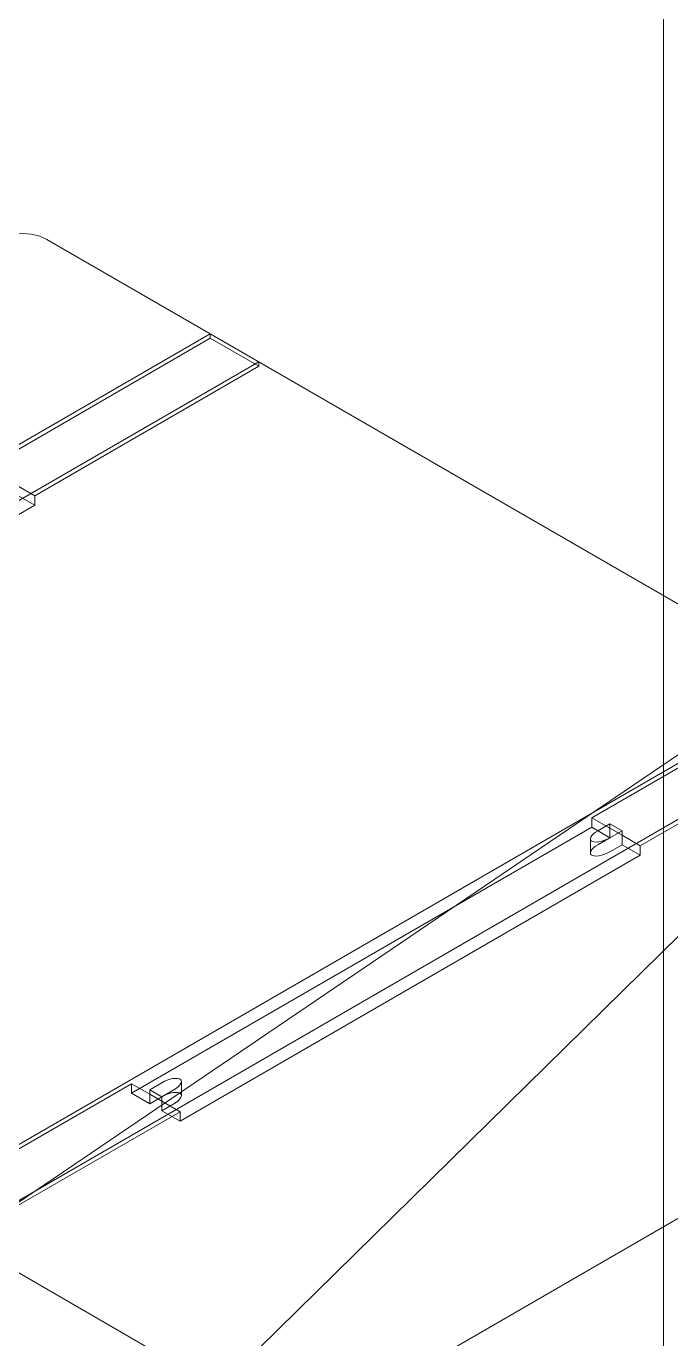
# Model space of a CAD drawing. Header units: millimetres. Extents: x -88595 to 880822, y -1054509 to -148035.
# Drawn here: x 392607 to 392983, y -312972 to -312206 of the extents above; entities that cross this region are included whole.
import ezdxf

# ---------------------------------------------------------------- set-up
doc = ezdxf.new("R2010")
doc.units = ezdxf.units.MM
doc.layers.add('Марки', color=7, linetype='Continuous', lineweight=20)
doc.layers.add('Оборудование', color=7, linetype='Continuous', lineweight=18)

# ---------------------------------------------------------------- blocks, each defined once
blk = doc.blocks.new('$0$ADSK_Наружный блок кондиционера сплит-системы1 - AV16IMVEV-4475072-В_ОВ3_4')
at = {"layer": 'Оборудование'}
for p, q in [((20170.35, 11559.9), (20835.03, 11176.15)), ((19735.47, 11198.6), (20265.8, 11504.79)), ((20265.8, 11502.18), (20134.99, 11426.65)), ((20265.8, 11504.79), (20265.8, 11502.18)), ((20265.8, 11504.79), (20294.09, 11488.46)), ((20265.8, 11502.18), (20294.09, 11485.85)), ((20294.09, 11488.46), (19763.76, 11182.27)), ((20163.27, 11410.32), (20294.09, 11485.85)), ((20294.09, 11485.85), (20294.09, 11488.46)), ((20152.67, 11416.45), (20163.27, 11410.32)), ((20152.67, 11410.89), (20163.27, 11404.77)), ((20163.27, 11404.77), (20163.27, 11410.32)), ((19894.57, 11249.64), (20163.27, 11404.77)), ((20089.03, 10994.48), (20619.36, 11300.67)), ((20619.36, 11298.05), (20488.54, 11222.53)), ((20647.64, 11284.34), (20117.31, 10978.15)), ((20516.83, 11206.2), (20647.64, 11281.72)), ((20304.7, 10869.96), (19640.02, 11253.72)), ((20488.54, 11216.98), (20219.84, 11061.84)), ((20488.54, 11222.53), (20488.54, 11216.98)), ((20488.54, 11222.53), (20499.15, 11216.4)), ((20488.54, 11216.98), (20499.15, 11210.85)), ((20492.08, 11214.93), (20499.15, 11219.02)), ((20499.15, 11219.02), (20506.22, 11214.93)), ((20499.15, 11216.4), (20499.15, 11219.02)), ((20499.15, 11216.4), (20499.15, 11210.85)), ((20506.22, 11212.32), (20499.15, 11216.4)), ((20487.71, 11210.15), (20487.71, 11201.99)), ((20499.15, 11210.85), (20492.08, 11206.77)), ((20506.22, 11214.93), (20499.15, 11210.85)), ((20506.22, 11214.93), (20506.22, 11212.32)), ((20506.22, 11206.77), (20506.22, 11212.32)), ((20506.22, 11212.32), (20516.83, 11206.2)), ((20499.15, 11202.69), (20506.22, 11206.77)), ((20506.22, 11206.77), (20516.83, 11200.65)), ((20516.83, 11200.65), (20516.83, 11206.2)), ((20248.13, 11045.51), (20516.83, 11200.65)), ((20835.03, 11159.82), (20332.98, 10869.96)), ((20219.84, 11067.39), (20089.03, 10991.87)), ((20219.84, 11061.84), (20219.84, 11067.39)), ((20219.84, 11067.39), (20230.45, 11061.27)), ((20230.45, 11063.88), (20237.52, 11067.97)), ((20237.52, 11059.8), (20230.45, 11063.88)), ((20230.45, 11063.88), (20230.45, 11061.27)), ((20244.59, 11063.88), (20237.52, 11059.8)), ((20248.96, 11060.5), (20248.96, 11068.66)), ((20230.45, 11055.72), (20219.84, 11061.84)), ((20230.45, 11061.27), (20237.52, 11057.19)), ((20230.45, 11055.72), (20230.45, 11061.27)), ((20237.52, 11059.8), (20230.45, 11055.72)), ((20237.52, 11057.19), (20237.52, 11059.8)), ((20237.52, 11057.19), (20248.13, 11051.06)), ((20237.52, 11057.19), (20237.52, 11051.64)), ((20237.52, 11051.64), (20244.59, 11055.72)), ((20117.31, 10975.54), (20248.13, 11051.06)), ((20248.13, 11045.51), (20237.52, 11051.64)), ((20248.13, 11051.06), (20248.13, 11045.51))]:
    blk.add_line(p, q, dxfattribs=at)
for points in [[(20142.06, 11559.9, 0), (20146.2, 11561.74, 0), (20151.03, 11562.89, 0), (20156.2, 11563.29, 0), (20161.38, 11562.89, 0), (20166.2, 11561.74, 0), (20170.35, 11559.9, 0)], [(20499.15, 11210.85, 0), (20497.6, 11210.05, 0), (20495.97, 11209.37, 0), (20494.32, 11208.84, 0), (20492.73, 11208.49, 0), (20491.26, 11208.34, 0), (20489.98, 11208.38, 0), (20488.95, 11208.62, 0), (20488.21, 11209.05, 0), (20487.8, 11209.64, 0), (20487.72, 11210.38, 0), (20487.99, 11211.23, 0), (20488.6, 11212.15, 0), (20489.51, 11213.1, 0), (20490.69, 11214.04, 0), (20492.08, 11214.93, 0)], [(20492.08, 11206.77, 0), (20490.69, 11205.88, 0), (20489.51, 11204.93, 0), (20488.6, 11203.98, 0), (20487.99, 11203.06, 0), (20487.72, 11202.21, 0), (20487.8, 11201.48, 0), (20488.21, 11200.88, 0), (20488.95, 11200.45, 0), (20489.98, 11200.21, 0), (20491.26, 11200.17, 0), (20492.73, 11200.33, 0), (20494.32, 11200.68, 0), (20495.97, 11201.2, 0), (20497.6, 11201.88, 0), (20499.15, 11202.69, 0)], [(20237.52, 11067.97, 0), (20239.07, 11068.77, 0), (20240.7, 11069.45, 0), (20242.35, 11069.97, 0), (20243.95, 11070.32, 0), (20245.41, 11070.48, 0), (20246.69, 11070.44, 0), (20247.72, 11070.2, 0), (20248.46, 11069.77, 0), (20248.87, 11069.18, 0), (20248.95, 11068.44, 0), (20248.68, 11067.59, 0), (20248.07, 11066.67, 0), (20247.16, 11065.72, 0), (20245.98, 11064.78, 0), (20244.59, 11063.88, 0)], [(20244.59, 11055.72, 0), (20245.98, 11056.61, 0), (20247.16, 11057.55, 0), (20248.07, 11058.51, 0), (20248.68, 11059.43, 0), (20248.95, 11060.27, 0), (20248.87, 11061.01, 0), (20248.46, 11061.61, 0), (20247.72, 11062.03, 0), (20246.69, 11062.27, 0), (20245.41, 11062.32, 0), (20243.95, 11062.16, 0), (20242.35, 11061.81, 0), (20240.7, 11061.28, 0), (20239.07, 11060.6, 0), (20237.52, 11059.8, 0)]]:
    blk.add_polyline3d(points, dxfattribs=at)
blk = doc.blocks.new('$0$ADSK_Наружный блок кондиционера сплит-системы1 - AV08IMVEVA-4475075-В_ОВ3_4')
at = {"layer": 'Оборудование'}
blk.add_line((20530.4, 12124.67), (20530.4, 10752.96), dxfattribs=at)

msp = doc.modelspace()

# ---------------------------------------------------------------- linework, layer by layer
at = {"layer": 'Марки'}
for p, q in [((393230.89, -312465.87), (392141.6, -313204.39)), ((393223.3, -312505.49), (392141.6, -313567.1))]:
    msp.add_line(p, q, dxfattribs=at)

# ---------------------------------------------------------------- block references
at = {"layer": 'Оборудование'}
for name in ['$0$ADSK_Наружный блок кондиционера сплит-системы1 - AV16IMVEV-4475072-В_ОВ3_4', '$0$ADSK_Наружный блок кондиционера сплит-системы1 - AV08IMVEVA-4475075-В_ОВ3_4']:
    msp.add_blockref(name, (372448.64, -323890.18), dxfattribs=at)

doc.saveas('drawing.dxf')
